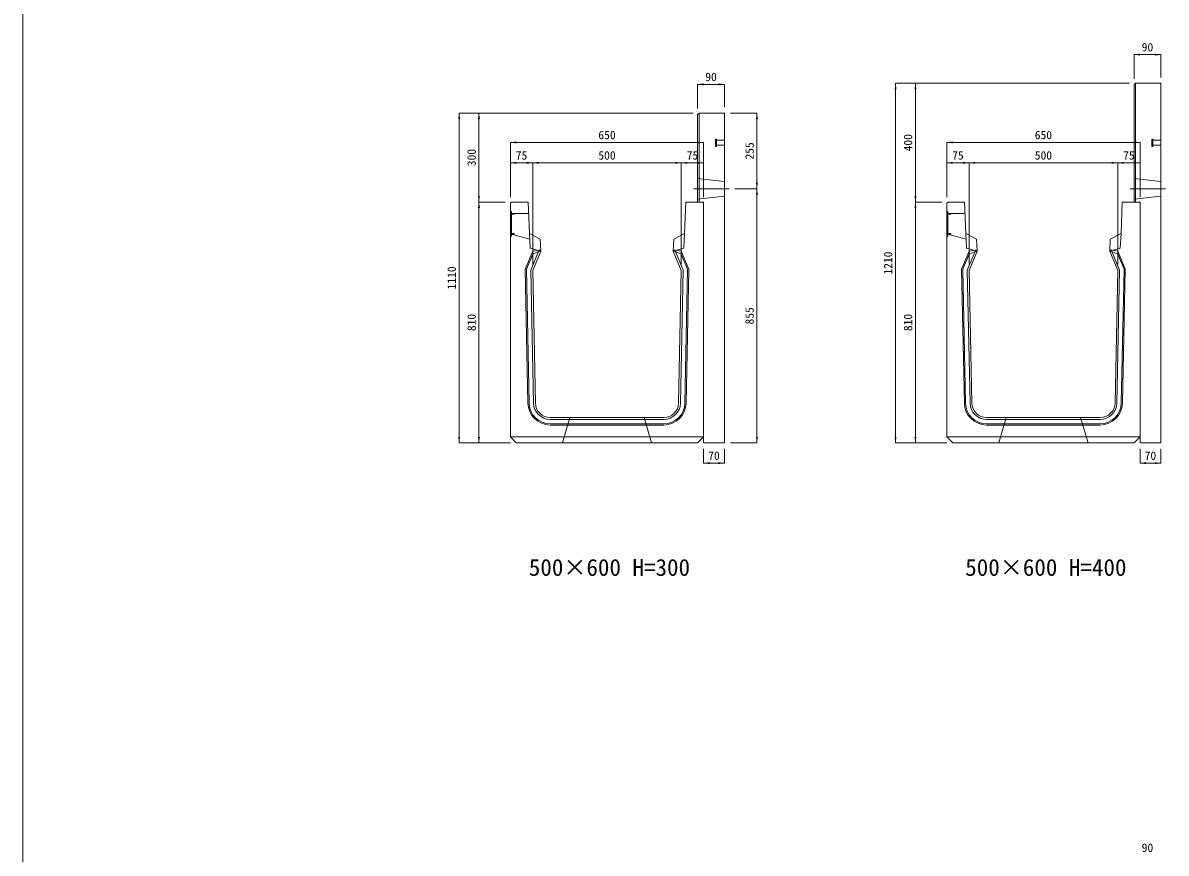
# Model space of a CAD drawing. Units: millimetres at full size. Extents: x -7442 to 51876, y 9625 to 40052.
# Drawn here: x 37386 to 41232, y 32960 to 35754 of the extents above; entities that cross this region are included whole.
import ezdxf
from ezdxf.enums import TextEntityAlignment as Align

# ---------------------------------------------------------------- set-up
doc = ezdxf.new("R2010")
doc.units = ezdxf.units.MM
doc.header["$LTSCALE"] = 16
for name, pattern in [('DASHED', [7.5, 6, -1.5]), ('USER1', [13.5, 7.5, -6]), ('USER2', [285.75, 190.5, -31.75, 31.75, -31.75])]:
    doc.linetypes.add(name, pattern=pattern)
doc.layers.add('0_2', color=7, linetype='Continuous')
for name, color, linetype, lineweight in [('HOLE', 7, 'DASHED', 9), ('KIJUN', 5, 'Continuous', 9), ('WWAY', 5, 'Continuous', 9), ('寸法線', 7, 'Continuous', 9), ('本体', 2, 'Continuous', 13), ('補助線', 8, 'Continuous', 9), ('ｲﾝｻｰﾄ', 3, 'USER1', 9)]:
    doc.layers.add(name, color=color, linetype=linetype, lineweight=lineweight)
doc.styles.add('ＭＳ ゴシック', font='')
doc.styles.get('ＭＳ ゴシック').set_extended_font_data('MS Gothic')

# ---------------------------------------------------------------- blocks, each defined once
blk = doc.blocks.new('filled_arrow')
at = {"color": 0, "linetype": 'Continuous', "lineweight": -2}
blk.add_solid([(7.5, 1.25), (0, 0), (7.5, -1.25)], dxfattribs=at)

msp = doc.modelspace()

# ---------------------------------------------------------------- linework, layer by layer
at = {"layer": 'HOLE'}
for points in [[(39226.45, 34425.86), (39476.45, 34425.86), (39501.45, 34340.86), (39201.45, 34340.86)], [(40694.61, 34425.86), (40944.61, 34425.86), (40969.61, 34340.86), (40669.61, 34340.86)]]:
    msp.add_lwpolyline(points, close=True, dxfattribs=at)
at = {"layer": 'KIJUN'}
for p, q in [((39101.57, 34986.33), (39101.7, 34976.2)), ((39121.45, 34984.66), (39128.45, 34985.86)), ((39581.44, 34984.66), (39574.45, 34985.86)), ((39601.33, 34986.33), (39601.2, 34976.2)), ((40569.73, 34986.33), (40569.86, 34976.2)), ((40589.62, 34984.66), (40596.61, 34985.86)), ((41049.61, 34984.66), (41042.61, 34985.86)), ((41069.49, 34986.33), (41069.36, 34976.2)), ((39626.55, 34925.61), (39617.43, 34474.35)), ((41094.71, 34925.61), (41085.6, 34474.35)), ((39160.45, 34425.86), (39542.45, 34425.86)), ((40628.61, 34425.86), (41010.61, 34425.86)), ((39160.45, 34419.86), (39542.45, 34419.86)), ((39542.45, 34404.86), (39160.45, 34404.86)), ((39542.45, 34400.86), (39160.45, 34400.86)), ((40628.61, 34419.86), (41010.61, 34419.86)), ((41010.61, 34404.86), (40628.61, 34404.86)), ((41010.61, 34400.86), (40628.61, 34400.86))]:
    msp.add_line(p, q, dxfattribs=at)
at = {"layer": 'KIJUN', "color": 7, "lineweight": 13}
for p, q in [((39542.45, 34425.86), (39160.45, 34425.86)), ((41010.61, 34425.86), (40628.61, 34425.86))]:
    msp.add_line(p, q, dxfattribs=at)
at = {"layer": 'KIJUN', "color": 7}
for p, q in [((39026.45, 34360.86), (39676.45, 34360.86)), ((40494.61, 34360.86), (41144.61, 34360.86))]:
    msp.add_line(p, q, dxfattribs=at)
at = {"layer": 'KIJUN', "color": 7, "lineweight": 13}
for points in [[(39110.46, 34474.85), (39101.45, 34920.86), (39128.45, 34985.86), (39126.45, 35025.86), (39090.45, 35045.86), (39086.45, 35150.86), (39029.45, 35150.86), (39026.45, 35147.86), (39026.45, 34360.86), (39046.45, 34340.86), (39656.45, 34340.86), (39676.45, 34360.86), (39676.45, 35147.86), (39673.45, 35150.86), (39616.45, 35150.86), (39612.45, 35045.86), (39576.45, 35025.86), (39574.45, 34985.86), (39601.45, 34920.86), (39592.44, 34474.85)], [(40578.62, 34474.85), (40569.61, 34920.86), (40596.61, 34985.86), (40594.61, 35025.86), (40558.61, 35045.86), (40554.61, 35150.86), (40497.61, 35150.86), (40494.61, 35147.86), (40494.61, 34360.86), (40514.61, 34340.86), (41124.61, 34340.86), (41144.61, 34360.86), (41144.61, 35147.86), (41141.61, 35150.86), (41084.61, 35150.86), (41080.61, 35045.86), (41044.61, 35025.86), (41042.61, 34985.86), (41069.61, 34920.86), (41060.6, 34474.85)]]:
    msp.add_lwpolyline(points, dxfattribs=at)
at = {"layer": 'KIJUN', "color": 7, "linetype": 'DASHED', "lineweight": 13}
for points in [[(39128.45, 34985.86), (39093.12, 34995.86), (39090.45, 35045.86)], [(39574.45, 34985.86), (39609.78, 34995.86), (39612.45, 35045.86)], [(40596.61, 34985.86), (40561.28, 34995.86), (40558.61, 35045.86)], [(41042.61, 34985.86), (41077.94, 34995.86), (41080.61, 35045.86)]]:
    msp.add_lwpolyline(points, dxfattribs=at)
at = {"layer": 'KIJUN'}
for points in [[(39085.46, 34474.35), (39076.35, 34925.61), (39101.57, 34986.33), (39128.2, 34990.89), (39128.45, 34985.86), (39101.45, 34920.86), (39110.46, 34474.85)], [(39089.46, 34474.43), (39080.36, 34924.85), (39101.7, 34976.2), (39121.45, 34984.66)], [(39121.45, 34984.66), (39095.42, 34922), (39104.46, 34474.73)], [(39592.44, 34474.85), (39601.45, 34920.86), (39574.45, 34985.86), (39574.7, 34990.89), (39601.33, 34986.33), (39626.55, 34925.61)], [(39598.44, 34474.73), (39607.47, 34922), (39581.44, 34984.66), (39601.2, 34976.2), (39622.53, 34924.85), (39613.43, 34474.43)], [(40553.63, 34474.35), (40544.51, 34925.61), (40569.73, 34986.33), (40596.36, 34990.89), (40596.61, 34985.86), (40569.61, 34920.86), (40578.62, 34474.85)], [(40557.63, 34474.43), (40548.53, 34924.85), (40569.86, 34976.2), (40589.62, 34984.66)], [(40589.62, 34984.66), (40563.59, 34922), (40572.62, 34474.73)], [(41060.6, 34474.85), (41069.61, 34920.86), (41042.61, 34985.86), (41042.86, 34990.89), (41069.49, 34986.33), (41094.71, 34925.61)], [(41066.6, 34474.73), (41075.64, 34922), (41049.61, 34984.66), (41069.36, 34976.2), (41090.7, 34924.85), (41081.6, 34474.43)]]:
    msp.add_lwpolyline(points, dxfattribs=at)
for centre, radius, start, end in [((39160.45, 34475.86), 75, 181.15733, 270), ((39160.45, 34475.86), 71, 181.15733, 270), ((39160.45, 34475.86), 56, 181.15733, 270), ((39160.45, 34475.86), 50, 181.15733, 270), ((39542.45, 34475.86), 50, 270, 358.84267), ((39542.45, 34475.86), 56, 270, 358.84267), ((39542.45, 34475.86), 71, 270, 358.84267), ((39542.45, 34475.86), 75, 270, 358.84267), ((40628.61, 34475.86), 75, 181.15733, 270), ((40628.61, 34475.86), 71, 181.15733, 270), ((40628.61, 34475.86), 56, 181.15733, 270), ((40628.61, 34475.86), 50, 181.15733, 270), ((41010.61, 34475.86), 50, 270, 358.84267), ((41010.61, 34475.86), 56, 270, 358.84267), ((41010.61, 34475.86), 71, 270, 358.84267), ((41010.61, 34475.86), 75, 270, 358.84267)]:
    msp.add_arc(centre, radius, start, end, dxfattribs=at)
at = {"layer": 'KIJUN', "color": 7, "lineweight": 13}
for centre, start, end in [((39160.45, 34475.86), 181.15733, 270), ((39542.45, 34475.86), 270, 358.84267), ((40628.61, 34475.86), 181.15733, 270), ((41010.61, 34475.86), 270, 358.84267)]:
    msp.add_arc(centre, 50, start, end, dxfattribs=at)
at = {"layer": 'WWAY', "color": 7, "linetype": 'DASHED', "lineweight": 13}
for points in [[(39026.45, 35120.86), (39029.65, 35118.86), (39029.65, 35036.86), (39026.45, 35034.86)], [(39087.9, 35112.86), (39029.65, 35112.86), (39029.65, 35118.86), (39026.45, 35120.86)], [(40494.61, 35120.86), (40497.81, 35118.86), (40497.81, 35036.86), (40494.61, 35034.86)], [(40556.06, 35112.86), (40497.81, 35112.86), (40497.81, 35118.86), (40494.61, 35120.86)], [(39026.45, 35034.86), (39029.65, 35036.86), (39029.65, 35042.86), (39091.52, 35025.86)], [(40494.61, 35034.86), (40497.81, 35036.86), (40497.81, 35042.86), (40559.68, 35025.86)]]:
    msp.add_lwpolyline(points, dxfattribs=at)
at = {"layer": 'WWAY'}
for points in [[(39027.65, 35117.86), (39029.65, 35117.86), (39029.65, 35037.86), (39027.65, 35037.86)], [(40495.81, 35117.86), (40497.81, 35117.86), (40497.81, 35037.86), (40495.81, 35037.86)], [(39029.65, 35112.86), (39039.65, 35112.86), (39039.65, 35110.86), (39029.65, 35110.86)], [(40497.81, 35112.86), (40507.81, 35112.86), (40507.81, 35110.86), (40497.81, 35110.86)], [(39029.65, 35044.86), (39039.65, 35044.86), (39039.65, 35042.86), (39029.65, 35042.86)], [(40497.81, 35044.86), (40507.81, 35044.86), (40507.81, 35042.86), (40497.81, 35042.86)]]:
    msp.add_lwpolyline(points, close=True, dxfattribs=at)
at = {"layer": '寸法線'}
for p, q in [((41124.61, 35647.3), (41214.61, 35647.3)), ((41124.61, 35565.86), (41124.61, 35647.3)), ((41214.61, 35570.86), (41214.61, 35647.3)), ((39656.45, 35547.3), (39746.45, 35547.3)), ((39656.45, 35465.86), (39656.45, 35547.3)), ((39746.45, 35470.86), (39746.45, 35547.3)), ((40322.14, 34340.86), (40322.14, 35550.86)), ((41109.61, 35550.86), (40322.14, 35550.86)), ((40389.03, 35150.86), (40389.03, 35550.86)), ((41109.61, 35550.86), (40389.03, 35550.86)), ((38853.98, 34340.86), (38853.98, 35450.86)), ((39641.45, 35450.86), (38853.98, 35450.86)), ((38920.87, 35150.86), (38920.87, 35450.86)), ((39641.45, 35450.86), (38920.87, 35450.86)), ((39766.45, 35450.86), (39855.88, 35450.86)), ((39855.88, 35195.86), (39855.88, 35450.86)), ((39026.45, 35351.87), (39676.45, 35351.87)), ((39026.45, 35167.86), (39026.45, 35351.87)), ((39676.45, 35167.86), (39676.45, 35351.87)), ((40494.61, 35351.87), (41144.61, 35351.87)), ((40494.61, 35167.86), (40494.61, 35351.87)), ((41144.61, 35167.86), (41144.61, 35351.87)), ((39026.45, 35283.2), (39101.45, 35283.2)), ((39026.45, 35167.86), (39026.45, 35283.2)), ((39101.45, 35283.2), (39601.45, 35283.2)), ((39101.45, 34940.86), (39101.45, 35283.2)), ((39101.45, 34940.86), (39101.45, 35283.2)), ((39601.45, 34940.86), (39601.45, 35283.2)), ((39601.45, 35283.2), (39676.45, 35283.2)), ((39601.45, 34940.86), (39601.45, 35283.2)), ((39676.45, 35167.86), (39676.45, 35283.2)), ((40494.61, 35283.2), (40569.61, 35283.2)), ((40494.61, 35167.86), (40494.61, 35283.2)), ((40569.61, 35283.2), (41069.61, 35283.2)), ((40569.61, 34940.86), (40569.61, 35283.2)), ((40569.61, 34940.86), (40569.61, 35283.2)), ((41069.61, 34940.86), (41069.61, 35283.2)), ((41069.61, 35283.2), (41144.61, 35283.2)), ((41069.61, 34940.86), (41069.61, 35283.2)), ((41144.61, 35167.86), (41144.61, 35283.2)), ((39782.04, 35195.86), (39855.88, 35195.86)), ((39782.04, 35195.86), (39855.88, 35195.86)), ((39855.88, 34340.86), (39855.88, 35195.86)), ((38920.87, 34340.86), (38920.87, 35150.86)), ((39009.45, 35150.86), (38920.87, 35150.86)), ((39009.45, 35150.86), (38920.87, 35150.86)), ((40389.03, 34340.86), (40389.03, 35150.86)), ((40477.61, 35150.86), (40389.03, 35150.86)), ((40477.61, 35150.86), (40389.03, 35150.86)), ((39026.45, 34340.86), (38853.98, 34340.86)), ((39026.45, 34340.86), (38920.87, 34340.86)), ((39676.45, 34320.86), (39676.45, 34272.6)), ((39746.45, 34320.86), (39746.45, 34272.6)), ((39766.45, 34340.86), (39855.88, 34340.86)), ((40494.61, 34340.86), (40322.14, 34340.86)), ((40494.61, 34340.86), (40389.03, 34340.86)), ((41144.61, 34320.86), (41144.61, 34272.6)), ((41214.61, 34320.86), (41214.61, 34272.6)), ((39676.45, 34272.6), (39746.45, 34272.6)), ((41144.61, 34272.6), (41214.61, 34272.6))]:
    msp.add_line(p, q, dxfattribs=at)
at = {"layer": '寸法線', "linetype": 'USER2'}
for p, q in [((39762.04, 35195.86), (39642.77, 35195.86)), ((41230.2, 35195.86), (41110.93, 35195.86))]:
    msp.add_line(p, q, dxfattribs=at)
at = {"layer": '本体', "color": 4, "lineweight": 5}
for p, q in [((41129.61, 35550.86), (41129.61, 35150.86)), ((39661.45, 35450.86), (39661.45, 35150.86))]:
    msp.add_line(p, q, dxfattribs=at)
at = {"layer": '本体', "linetype": 'USER1', "lineweight": 9}
for p, q in [((39656.45, 35230.86), (39746.45, 35220.86)), ((41124.61, 35230.86), (41214.61, 35220.86)), ((39656.45, 35160.86), (39746.45, 35170.86)), ((41124.61, 35160.86), (41214.61, 35170.86))]:
    msp.add_line(p, q, dxfattribs=at)
at = {"layer": '本体'}
for points in [[(41124.61, 35545.86), (41129.61, 35550.86), (41214.61, 35550.86), (41214.61, 34340.86), (41144.61, 34340.86), (41144.61, 35150.86), (41124.61, 35150.86)], [(39656.45, 35445.86), (39661.45, 35450.86), (39746.45, 35450.86), (39746.45, 34340.86), (39676.45, 34340.86), (39676.45, 35150.86), (39656.45, 35150.86)]]:
    msp.add_lwpolyline(points, close=True, dxfattribs=at)
at = {"layer": '補助線', "color": 1, "lineweight": 13}
msp.add_lwpolyline([(37386.43, 39329.48), (51875.82, 39329.48), (51875.82, 30160.45), (37386.43, 30160.45)], close=True, dxfattribs=at)
at = {"layer": 'ｲﾝｻｰﾄ'}
for p, q in [((39716.45, 35363.36), (39716.45, 35338.36)), ((39719.45, 35363.36), (39716.45, 35363.36)), ((39719.45, 35363.36), (39719.45, 35338.36)), ((39746.45, 35359.36), (39719.45, 35359.36)), ((39746.45, 35359.36), (39746.45, 35342.36)), ((41184.61, 35363.36), (41184.61, 35338.36)), ((41187.61, 35363.36), (41184.61, 35363.36)), ((41187.61, 35363.36), (41187.61, 35338.36)), ((41214.61, 35359.36), (41187.61, 35359.36)), ((41214.61, 35359.36), (41214.61, 35342.36)), ((39719.45, 35338.36), (39716.45, 35338.36)), ((39746.45, 35342.36), (39719.45, 35342.36)), ((41187.61, 35338.36), (41184.61, 35338.36)), ((41214.61, 35342.36), (41187.61, 35342.36))]:
    msp.add_line(p, q, dxfattribs=at)

# ---------------------------------------------------------------- block references
at = {"layer": '寸法線', "xscale": 2.67, "yscale": 2.67}
for p in [(41124.61, 35647.3), (39656.45, 35547.3), (39026.45, 35351.87), (40494.61, 35351.87), (39026.45, 35283.2), (39101.45, 35283.2), (39601.45, 35283.2), (40494.61, 35283.2), (40569.61, 35283.2), (41069.61, 35283.2), (39676.45, 34272.6), (41144.61, 34272.6)]:
    msp.add_blockref('filled_arrow', p, dxfattribs=at)
for p, rotation in [((41214.61, 35647.3), 180), ((39746.45, 35547.3), 180), ((40322.14, 35550.86), 270), ((40389.03, 35550.86), 270), ((38853.98, 35450.86), 270), ((38920.87, 35450.86), 270), ((39855.88, 35450.86), 270), ((39676.45, 35351.87), 180), ((41144.61, 35351.87), 180), ((39101.45, 35283.2), 180), ((39601.45, 35283.2), 180), ((39676.45, 35283.2), 180), ((40569.61, 35283.2), 180), ((41069.61, 35283.2), 180), ((41144.61, 35283.2), 180), ((39855.88, 35195.86), 90), ((39855.88, 35195.86), 270), ((38920.87, 35150.86), 90), ((40389.03, 35150.86), 90), ((38920.87, 35150.86), 270), ((40389.03, 35150.86), 270), ((38853.98, 34340.86), 90), ((38920.87, 34340.86), 90), ((39855.88, 34340.86), 90), ((40322.14, 34340.86), 90), ((40389.03, 34340.86), 90), ((39746.45, 34272.6), 180), ((41214.61, 34272.6), 180)]:
    msp.add_blockref('filled_arrow', p, dxfattribs=dict(at, rotation=rotation))

# ---------------------------------------------------------------- texts
at = {"layer": '0_2', "style": 'ＭＳ ゴシック'}
for s, p in [('500×600 H=300', (39088.41, 33876.09)), ('500×600 H=400', (40556.57, 33876.09))]:
    msp.add_text(s, height=56.96, dxfattribs=at).set_placement(p, align=Align.BOTTOM_LEFT)
at = {"layer": '寸法線', "style": 'ＭＳ ゴシック'}
for s, p in [('90', (41169.61, 35672.3)), ('90', (39701.45, 35572.3)), ('650', (39351.45, 35376.87)), ('650', (40819.61, 35376.87)), ('75', (39063.95, 35308.2)), ('500', (39351.45, 35308.2)), ('75', (39638.95, 35308.2)), ('75', (40532.11, 35308.2)), ('500', (40819.61, 35308.2)), ('75', (41107.11, 35308.2)), ('70', (39711.45, 34297.6)), ('70', (41179.61, 34297.6)), ('90', (41169.61, 32978.22))]:
    msp.add_text(s, height=28.48, dxfattribs=at).set_placement(p, align=Align.MIDDLE_CENTER)
for s, p in [('255', (39830.88, 35323.36)), ('400', (40364.03, 35350.86)), ('300', (38895.87, 35300.86)), ('1210', (40297.14, 34945.86)), ('1110', (38828.98, 34895.86)), ('810', (38895.87, 34745.86)), ('855', (39830.88, 34768.36)), ('810', (40364.03, 34745.86))]:
    msp.add_text(s, height=28.48, rotation=90, dxfattribs=at).set_placement(p, align=Align.MIDDLE_CENTER)

doc.saveas('drawing.dxf')
